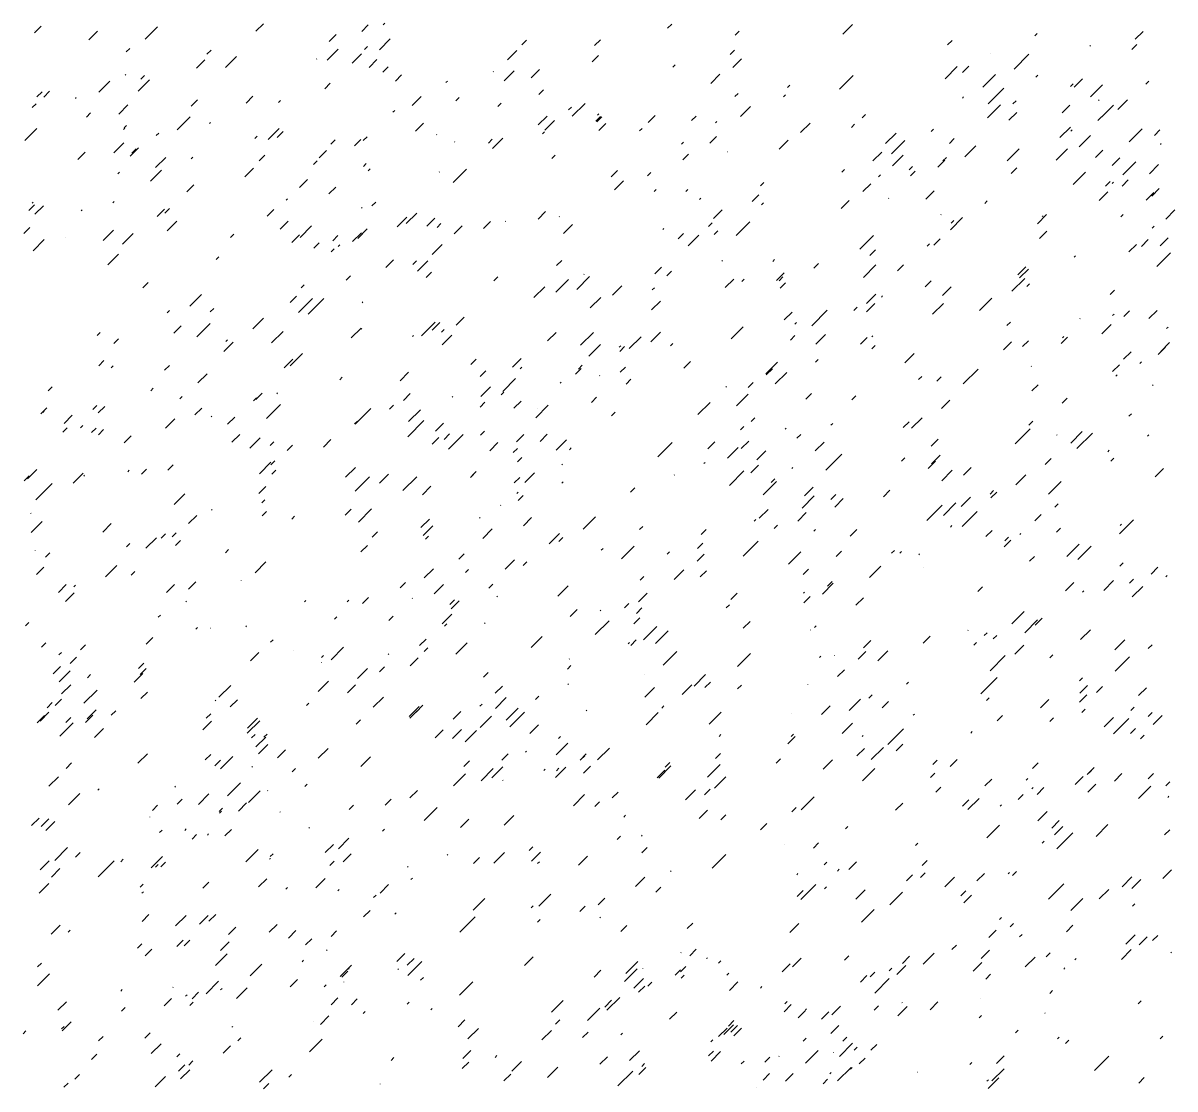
# Model space of a CAD drawing. Header units: millimetres. Extents: x -5080 to 169092, y -130394 to 7197.
# Drawn here: x 19473 to 25427, y -25429 to -19917 of the extents above; entities that cross this region are included whole.
import ezdxf

# ---------------------------------------------------------------- set-up
doc = ezdxf.new("R2010")
doc.units = ezdxf.units.MM
doc.header["$LTSCALE"] = 50
doc.layers.add('pio-Stipple', color=7, linetype='Continuous', lineweight=5)

# ---------------------------------------------------------------- blocks, each defined once
blk = doc.blocks.new('Group')
at = {"layer": 'pio-Stipple', "color": 7, "linetype": 'Continuous', "lineweight": 5, "transparency": 33554687}
for p, q in [((11050.5, 5483.7), (11050.7, 5483.9)), ((11052.5, 5470.8), (11087.6, 5505.9)), ((11378.4, 5479.4), (11333.7, 5434.6)), ((11689.2, 5502.5), (11625.6, 5438.9)), ((12196.8, 5479), (12236, 5518.2)), ((12778, 5511.7), (12744.1, 5477.9)), ((12854.7, 5512), (12864.4, 5521.8)), ((14324.9, 5495.1), (14346.3, 5516.5)), ((14674, 5458.6), (14695.1, 5479.7)), ((15280.5, 5513.7), (15230.8, 5464)), ((16742.6, 5437.7), (16783.7, 5478.8)), ((12612.5, 5463.2), (12576.1, 5426.8)), ((12892, 5439.9), (12835.8, 5383.7)), ((13572.1, 5408.2), (13596.4, 5432.5)), ((13947.5, 5405.3), (13977.5, 5435.4)), ((15795.1, 5431), (15772.3, 5408.2)), ((16236, 5468.4), (16223.9, 5456.3)), ((11545.9, 5390.7), (11527.3, 5372)), ((11965.7, 5381.6), (11944.2, 5360.1)), ((12622.6, 5387.4), (12565.5, 5330.3)), ((12742.7, 5363.3), (12694.1, 5314.8)), ((12774, 5399.8), (12759.2, 5385.1)), ((13497.4, 5331.8), (13546, 5380.4)), ((14647.8, 5358.7), (14670.4, 5381.4)), ((15992.8, 5365.7), (15992.9, 5365.7)), ((16192.6, 5360.2), (16116.1, 5283.6)), ((16507.5, 5402), (16510.8, 5405.4)), ((16724.4, 5385), (16749.8, 5410.3)), ((11891, 5288.3), (11933.8, 5331)), ((12039.4, 5291.3), (12096.7, 5348.7)), ((12509.6, 5334.4), (12511.7, 5336.5)), ((12782, 5292.4), (12823.1, 5333.5)), ((13934.4, 5320.6), (13967.7, 5353.9)), ((14364.2, 5306), (14352, 5293.7)), ((14661.9, 5291.3), (14706.5, 5335.8)), ((11524.7, 5255.6), (11521.9, 5252.8)), ((11621.6, 5250.4), (11602.9, 5231.7)), ((12880.9, 5294.8), (12853.1, 5267.1)), ((12950.5, 5254.4), (12918, 5221.9)), ((13425.8, 5270.8), (13424.2, 5269.2)), ((13480.3, 5222.9), (13531.7, 5274.3)), ((13619.5, 5238.9), (13662.6, 5281.9)), ((14547.9, 5209.6), (14594.9, 5256.7)), ((15284.5, 5251.2), (15213, 5179.7)), ((15759.7, 5233.9), (15822.2, 5296.3)), ((15849.6, 5266.1), (15881.9, 5298.5)), ((15954.5, 5190.5), (16020.3, 5256.4)), ((16239, 5252.5), (16229, 5242.5)), ((11442, 5221.9), (11385.2, 5165.1)), ((11646.8, 5228), (11588.3, 5169.5)), ((12553, 5181.2), (12581.9, 5210.1)), ((13186.7, 5221.3), (13179.3, 5213.9)), ((14957.5, 5201.1), (14944.3, 5187.8)), ((16063.5, 5185.6), (15981.5, 5103.6)), ((16421.7, 5207.1), (16408.3, 5193.7)), ((16426.7, 5190.5), (16469.4, 5233.2)), ((16573, 5201.7), (16511, 5139.7)), ((16797.1, 5206.3), (16812, 5221.3)), ((11065.6, 5139.9), (11091.8, 5166)), ((11130.2, 5168.6), (11100.7, 5139.1)), ((11268.4, 5136.6), (11264, 5132.1)), ((11862.8, 5091.5), (11895.2, 5124)), ((12146.3, 5107.7), (12182.1, 5143.5)), ((12313.8, 5110.4), (12324.6, 5121.2)), ((13005, 5095.6), (13050.6, 5141.2)), ((13231, 5119.6), (13248.5, 5137)), ((13683.1, 5175.8), (13658.9, 5151.5)), ((14689.1, 5157.7), (14673.2, 5141.7)), ((14924.2, 5139.7), (14934.5, 5150)), ((15849.5, 5133.6), (15855.3, 5139.4)), ((16551.8, 5121.5), (16555.2, 5124.9)), ((16651.7, 5075.4), (16701.4, 5125.1)), ((11041.4, 5084.3), (11061.2, 5104.1)), ((11535.8, 5098), (11488.5, 5050.6)), ((12905.1, 5060), (12915, 5069.9)), ((13447, 5089.3), (13464.8, 5107.1)), ((13813.3, 5072.1), (13827.6, 5086.4)), ((13832.4, 5040.1), (13898.9, 5106.5)), ((14702.2, 5038.1), (14754.4, 5090.2)), ((16046.3, 5098.9), (15978.9, 5031.5)), ((16109.9, 5103.4), (16126.3, 5119.9)), ((16404.5, 5096.9), (16364.4, 5056.8)), ((16569, 5036), (16630.4, 5097.5)), ((11343.1, 5056.7), (11321.6, 5035.3)), ((11857.7, 5037.2), (11790.1, 4969.6)), ((11962.7, 5007.4), (11958.1, 5002.9)), ((13022.2, 4962.5), (13062.8, 5003.2)), ((13702.3, 5040.5), (13657, 4995.2)), ((13740.6, 5017.2), (13691.1, 4967.7)), ((13978.7, 5038.5), (13954.7, 5014.4)), ((13984.8, 5036.5), (13959, 5010.7)), ((13963.6, 5045.8), (13969.6, 5051.8)), ((13969.7, 4966.3), (14005.3, 5002)), ((14261.3, 5043.3), (14224.6, 5006.7)), ((14449, 5017.7), (14472, 5040.7)), ((14573.1, 5005.5), (14579.7, 5012.1)), ((15061.5, 5003.9), (15012.6, 4955)), ((15348, 5048.7), (15331.3, 5032)), ((16130.1, 5059.6), (16089.3, 5018.8)), ((16591.2, 5059.4), (16549, 5017.3)), ((11064.6, 4975.7), (11003, 4914.1)), ((11519.7, 4978.1), (11512.1, 4970.5)), ((11515.6, 4980.3), (11527.6, 4992.3)), ((11695.3, 4952.8), (11681.9, 4939.5)), ((12317.8, 4976.7), (12260.3, 4919.2)), ((12339, 4960.7), (12307.7, 4929.4)), ((13130.1, 4942.9), (13131.9, 4944.7)), ((13679.1, 4949), (13689, 4958.9)), ((14180.6, 4964.2), (14193.4, 4977)), ((15291.5, 4998.2), (15274.8, 4981.4)), ((15452, 4898.8), (15506.1, 4953)), ((15688.1, 4961.1), (15699.9, 4972.9)), ((16353.1, 4929.2), (16407, 4983.2)), ((16416.6, 4970), (16408.5, 4961.9)), ((16777.9, 4974.7), (16711, 4907.8)), ((16842.4, 4941), (16870.1, 4968.7)), ((11463.2, 4850.3), (11514.5, 4901.7)), ((12191.7, 4924.8), (12204.3, 4937.4)), ((12607.4, 4918.5), (12584.4, 4895.4)), ((12706.3, 4886.6), (12738.9, 4919.2)), ((12751.7, 4913.7), (12771.7, 4933.7)), ((13224, 4906.5), (13226, 4908.6)), ((13418.7, 4920.5), (13398.6, 4900.4)), ((13473.2, 4926.4), (13419.9, 4873.1)), ((14407.6, 4906.4), (14397, 4895.8)), ((14543.8, 4900.7), (14578.2, 4935.2)), ((14948.4, 4916.3), (14901.2, 4869)), ((15551.9, 4915.1), (15482.3, 4845.6)), ((15781.9, 4898.7), (15807.1, 4923.9)), ((15861.6, 4830.2), (15918.3, 4886.8)), ((16452.9, 4881.7), (16511.7, 4940.5)), ((16872.7, 4894.4), (16876.6, 4898.4)), ((11276.5, 4816.1), (11314.8, 4854.4)), ((11590.3, 4875.9), (11547.7, 4833.3)), ((11579.2, 4872), (11556.6, 4849.4)), ((11679.1, 4774.8), (11731, 4826.7)), ((11862.7, 4819.8), (11871.7, 4828.8)), ((12244.2, 4838.7), (12214.4, 4808.9)), ((12524.7, 4825), (12562.8, 4863.1)), ((13743.6, 4837.8), (13726.9, 4821.1)), ((14432.8, 4843.7), (14403.5, 4814.4)), ((14633.6, 4855.1), (14635, 4856.5)), ((15431.8, 4854.8), (15386.3, 4809.3)), ((15488.3, 4782.9), (15543.4, 4838)), ((15765.8, 4826.6), (15748.4, 4809.2)), ((16080.6, 4809), (16142.5, 4870.9)), ((16333.9, 4812.2), (16392.4, 4870.7)), ((16575, 4864.7), (16536, 4825.7)), ((16622.5, 4784.9), (16662.2, 4824.7)), ((12184.6, 4771.9), (12139.5, 4726.8)), ((12513.6, 4809.5), (12494.7, 4790.6)), ((12752.7, 4780.6), (12766.7, 4794.6)), ((12788, 4768.2), (12777.7, 4757.9)), ((13285.5, 4765.8), (13217.3, 4697.6)), ((15239, 4764.1), (15225.9, 4751)), ((15573, 4762.4), (15590.8, 4780.1)), ((15721.4, 4775.6), (15758.2, 4812.5)), ((16131, 4773), (16101.2, 4743.2)), ((16678, 4736.4), (16744.9, 4803.4)), ((16815.2, 4742.4), (16863.2, 4790.4)), ((11492.4, 4751.1), (11484.1, 4742.7)), ((11652.9, 4704.1), (11709.3, 4760.6)), ((12464.1, 4712.4), (12422.3, 4670.5)), ((13145.3, 4751.1), (13145.7, 4751.6)), ((14066.5, 4759), (14034.2, 4726.6)), ((14051.4, 4658.7), (14098, 4705.3)), ((14238.1, 4748.9), (14221.4, 4732.3)), ((15424.7, 4736.9), (15415.1, 4727.3)), ((15581.1, 4732.3), (15605.2, 4756.3)), ((16420.6, 4686.9), (16484.4, 4750.7)), ((16673.9, 4678.8), (16705.4, 4710.3)), ((11876.9, 4685.2), (11840.9, 4649.2)), ((12610.4, 4673.2), (12575, 4637.7)), ((14266.3, 4661.2), (14255.4, 4650.4)), ((14429.8, 4660.3), (14419.3, 4649.8)), ((14805.1, 4679.7), (14822.2, 4696.7)), ((15334.9, 4650.5), (15375, 4690.6)), ((15702.2, 4653.9), (15659.1, 4610.8)), ((16600.3, 4648.8), (16554.9, 4603.5)), ((16589.2, 4677.8), (16613.2, 4701.8)), ((16623.5, 4692.7), (16630.4, 4699.6)), ((16799, 4606.1), (16838.6, 4645.7)), ((16827.3, 4627.3), (16866.3, 4666.3)), ((11040.4, 4589.7), (11046.1, 4595.5)), ((11464.2, 4599.7), (11457.1, 4592.7)), ((12361.2, 4612.9), (12354.2, 4605.9)), ((12797.1, 4575.7), (12817.3, 4595.9)), ((14497.4, 4615.9), (14489.9, 4608.4)), ((14796.1, 4633.8), (14761.5, 4599.3)), ((14810.2, 4581.7), (14820.6, 4592.2)), ((15263.3, 4604.5), (15222.1, 4563.3)), ((15467.1, 4614.9), (15468.5, 4616.3)), ((15964.5, 4588.8), (15977.3, 4601.5)), ((11053.5, 4582.4), (11023, 4551.9)), ((11055.5, 4532.6), (11100.1, 4577.3)), ((11293.6, 4550.4), (11299.6, 4556.3)), ((11724.5, 4559.2), (11686.6, 4521.3)), ((11750.7, 4562.3), (11727.4, 4539)), ((12289.6, 4557.1), (12256.1, 4523.7)), ((12746.7, 4568.5), (12743.3, 4565.1)), ((13028.2, 4538.9), (12974, 4484.7)), ((13655.8, 4508.2), (13694.4, 4546.8)), ((14563, 4510.2), (14608, 4555.3)), ((15736.5, 4529.2), (15739.9, 4532.5)), ((16237, 4484.2), (16284, 4531.3)), ((16261.2, 4521.1), (16265.6, 4525.5)), ((16679, 4531.1), (16667.2, 4519.3)), ((16899.9, 4508.3), (16947.5, 4555.8)), ((11738.6, 4446.8), (11788.7, 4497)), ((12363.2, 4496.4), (12322.8, 4456)), ((12485.3, 4473.3), (12425.5, 4413.4)), ((12977.7, 4518.7), (12927.7, 4468.7)), ((13122, 4512.6), (13080.2, 4470.8)), ((13153.3, 4484.6), (13133.8, 4465.1)), ((13263.3, 4473.2), (13221.3, 4431.2)), ((13373.3, 4458.7), (13410.4, 4495.8)), ((13488.3, 4497.8), (13485.9, 4495.4)), ((13766.8, 4522.1), (13764.5, 4519.8)), ((13833.4, 4480.4), (13786.8, 4433.7)), ((14555.9, 4488.6), (14536.8, 4469.5)), ((14680, 4422.7), (14750.6, 4493.2)), ((15786.9, 4452.9), (15849.8, 4515.8)), ((15804.1, 4499.8), (15791.3, 4487)), ((16830.3, 4461.6), (16840.4, 4471.7)), ((10997, 4432.6), (11028.9, 4464.6)), ((11214.9, 4414.1), (11215.4, 4414.6)), ((11461.1, 4451), (11407.6, 4397.4)), ((11507.5, 4378.2), (11562.4, 4433)), ((12082.7, 4430.2), (12065.9, 4413.4)), ((12422.7, 4426.9), (12382.8, 4387)), ((12594.3, 4396.1), (12621, 4422.8)), ((12697.2, 4392.2), (12742.3, 4437.3)), ((12723.4, 4408.4), (12772.2, 4457.1)), ((14305.6, 4458.5), (14300.9, 4453.7)), ((14379.3, 4405.3), (14407.8, 4433.8)), ((14431.8, 4369.1), (14487, 4424.3)), ((14585.2, 4447.2), (14566.1, 4428.1)), ((15318.7, 4353), (15389, 4423.3)), ((16284.4, 4445.1), (16247.3, 4408)), ((16870.7, 4369), (16912.2, 4410.6)), ((11045.4, 4344), (11103, 4401.6)), ((12523.7, 4384.7), (12496.5, 4357.5)), ((12586.2, 4338.6), (12601.9, 4354.2)), ((12622.5, 4365.8), (12631.9, 4375.1)), ((13160.4, 4377.3), (13108.3, 4325.2)), ((15371.2, 4320.5), (15399.6, 4349)), ((15678, 4379.7), (15666.1, 4367.8)), ((15701.2, 4372.9), (15733.3, 4405.1)), ((16709.2, 4337.8), (16748, 4376.6)), ((16809.1, 4401.7), (16774.4, 4367)), ((11486.3, 4325.9), (11432.2, 4271.8)), ((11991.9, 4299.2), (12005.7, 4313)), ((12868.7, 4258), (12908.8, 4298)), ((13027.2, 4291.9), (13007.9, 4272.6)), ((13033.2, 4239), (13086.6, 4292.4)), ((13751.7, 4268.1), (13777.8, 4294.3)), ((14608.4, 4293), (14606.2, 4290.8)), ((14868.7, 4289.1), (14878.4, 4298.8)), ((16425.7, 4310.3), (16433.7, 4318.3)), ((16853.5, 4263.2), (16924.3, 4334)), ((13104.9, 4233.3), (13078.1, 4206.6)), ((14259.2, 4225.6), (14293.1, 4259.5)), ((14320.8, 4214.6), (14345.4, 4239.2)), ((14928.2, 4230), (14888.6, 4190.4)), ((15081.6, 4253.8), (15105.8, 4278)), ((15337.9, 4206.7), (15402, 4270.9)), ((15513.5, 4240.8), (15543.9, 4271.2)), ((16136.1, 4219.7), (16176.7, 4260.4)), ((16144.1, 4203.6), (16189.8, 4249.2)), ((11613.5, 4153), (11641.2, 4180.7)), ((12447, 4167.8), (12431.1, 4151.9)), ((12663.9, 4192.3), (12685.4, 4213.8)), ((13426.7, 4188.2), (13447.9, 4209.3)), ((13747.6, 4130), (13813.1, 4195.5)), ((13855.6, 4144.1), (13922.1, 4210.6)), ((13893.9, 4223.4), (13891.4, 4220.8)), ((14666.9, 4197.9), (14622.5, 4153.5)), ((14708.2, 4185.1), (14720.1, 4197)), ((14901, 4188.3), (14921.2, 4208.5)), ((14907, 4150.1), (14935.3, 4178.4)), ((15688, 4188.7), (15657, 4157.8)), ((16171.4, 4200.7), (16105, 4134.4)), ((16182.5, 4158.9), (16195.9, 4172.3)), ((11916.2, 4118), (11855.5, 4057.3)), ((12407.6, 4110), (12374.1, 4076.5)), ((13690.1, 4158.5), (13634, 4102.4)), ((14088.7, 4162.4), (14041.2, 4114.9)), ((14246.1, 4141.8), (14257.6, 4153.2)), ((15354, 4071.5), (15402, 4119.5)), ((15435.8, 4110.3), (15430.1, 4104.6)), ((15791, 4158.5), (15745.2, 4112.7)), ((16613.3, 4117.6), (16635.7, 4140)), ((12490.3, 4097.8), (12417.9, 4025.3)), ((12547.9, 4096.8), (12467.3, 4016.2)), ((12750.7, 4080.1), (12746, 4075.4)), ((13925.2, 4048.2), (13979.7, 4102.7)), ((14242.1, 4038.1), (14287.8, 4083.8)), ((15287.4, 4034.9), (15304.3, 4051.7)), ((15354, 4028.1), (15397, 4071.1)), ((15695.1, 4015.9), (15750.8, 4071.6)), ((15937.3, 4036.1), (16000.2, 4099.1)), ((11750.7, 4035.6), (11738.7, 4023.6)), ((11961.6, 4027.8), (11979.9, 4046.1)), ((12236, 3995), (12180.9, 3939.8)), ((13273.4, 4000.1), (13232.4, 3959.2)), ((14928.2, 3986.7), (14969, 4027.5)), ((15150.2, 4036.2), (15070.7, 3956.7)), ((16457.9, 3994.3), (16456, 3992.4)), ((16632.5, 4016.5), (16625, 4009)), ((16684, 4003.6), (16713, 4032.7)), ((16813.1, 3993.7), (16855.2, 4035.9)), ((11773.9, 3918), (11811.1, 3955.2)), ((11892, 3899), (11960.5, 3967.6)), ((12740.6, 3944.5), (12689.6, 3893.5)), ((12740.6, 3937.9), (12744.9, 3942.2)), ((13053.4, 3905), (13123.3, 3975)), ((13108.9, 3933.1), (13148.4, 3972.7)), ((13170.4, 3937.8), (13156.3, 3923.7)), ((14653.7, 3888.8), (14715.2, 3950.2)), ((14982.7, 3964.2), (14990.9, 3972.4)), ((16096.7, 3975), (16078.6, 3956.9)), ((16618.4, 3963.7), (16569.3, 3914.6)), ((16903.9, 3942), (16911.6, 3949.7)), ((11377.3, 3906.7), (11391.8, 3921.2)), ((11487.3, 3889.2), (11463.3, 3865.3)), ((12079.6, 3870.8), (12032.1, 3823.2)), ((12050.4, 3884.3), (12041.7, 3875.6)), ((12278.4, 3867.6), (12338.1, 3927.2)), ((13011, 3906.5), (13005.9, 3901.5)), ((13160.3, 3858.5), (13209.2, 3907.3)), ((13748.6, 3921.2), (13705, 3877.6)), ((13875.8, 3856.5), (13941.3, 3922.1)), ((14127, 3838.3), (14187.8, 3899.1)), ((14238, 3873.6), (14287.6, 3923.2)), ((14959.5, 3881.6), (14983.2, 3905.3)), ((15142.1, 3911.2), (15091.8, 3860.9)), ((15321.7, 3860.4), (15356.7, 3895.4)), ((15380.3, 3898.5), (15385.5, 3903.8)), ((16102.7, 3874), (16060.8, 3832.1)), ((16160.3, 3848.3), (16190.7, 3878.8)), ((16359, 3864.5), (16391.6, 3897)), ((16373.2, 3901.4), (16366.3, 3894.5)), ((12438.9, 3813.3), (12374.2, 3748.6)), ((13978.7, 3859.7), (13917.3, 3798.3)), ((14075.5, 3845.1), (14082.7, 3852.2)), ((14102.8, 3848.8), (14077.9, 3823.9)), ((14353, 3865), (14340.2, 3852.2)), ((15381.3, 3837), (15398.2, 3854)), ((15600.2, 3813.3), (15552, 3765.1)), ((16720.3, 3821.4), (16681.7, 3782.8)), ((16898.9, 3845.6), (16860.3, 3807)), ((16873.7, 3823.3), (16919.8, 3869.5)), ((11411.6, 3776.1), (11385.5, 3749.9)), ((11725.4, 3726.1), (11750.3, 3750.9)), ((12387.4, 3783.1), (12343.5, 3739.2)), ((13308.7, 3755.5), (13336.1, 3783)), ((13568, 3787.2), (13523.5, 3742.7)), ((13883.8, 3752), (13864, 3732.2)), ((14408.5, 3736.3), (14443.5, 3771.3)), ((14832.3, 3707.2), (14893.8, 3768.7)), ((15089.6, 3768.4), (15102.9, 3781.7)), ((16625.4, 3720.2), (16660.1, 3754.9)), ((16774.8, 3770.3), (16766.1, 3761.6)), ((11459.1, 3749), (11449.3, 3739.3)), ((11945.4, 3708.5), (11897.5, 3660.6)), ((12986.8, 3716.5), (12942.7, 3672.4)), ((13357.1, 3694.8), (13385.3, 3723)), ((13562.9, 3734.1), (13570.9, 3742)), ((13878.8, 3735.7), (13848.5, 3705.4)), ((13975.6, 3699.7), (13973.1, 3697.1)), ((14107.8, 3742.9), (14080.8, 3715.9)), ((14866.6, 3733.7), (14835.2, 3702.3)), ((14941.3, 3715.4), (14881.3, 3655.4)), ((15638.6, 3694.5), (15622.7, 3678.7)), ((15739.5, 3691.5), (15717, 3669)), ((15853.5, 3655.7), (15929.9, 3732.2)), ((16206.7, 3748.1), (16204.9, 3746.4)), ((16642.6, 3695.7), (16648.8, 3702)), ((11123, 3619.1), (11144.2, 3640.3)), ((11653.8, 3620.1), (11666.7, 3633)), ((12630.6, 3676.6), (12643.8, 3689.8)), ((13409.6, 3640.7), (13360.2, 3591.4)), ((13539.7, 3683.1), (13473.3, 3616.7)), ((13775.8, 3665.4), (13769.8, 3659.3)), ((14110.9, 3654.5), (14135.8, 3679.5)), ((14626.5, 3639.2), (14629.3, 3642)), ((14766.7, 3662.2), (14742.4, 3637.8)), ((16207.7, 3619.3), (16239.7, 3651.4)), ((16834.3, 3651.2), (16830.6, 3647.6)), ((11804.1, 3577.7), (11816.9, 3590.5)), ((12200.7, 3583.5), (12185.6, 3568.4)), ((12197.7, 3574.8), (12229.9, 3607)), ((12308.7, 3608.9), (12304.8, 3605)), ((12994.8, 3605.4), (12959.8, 3570.4)), ((13214.8, 3589.7), (13211.6, 3586.4)), ((13478.2, 3612.8), (13464.5, 3599.1)), ((13958.5, 3586.4), (13931.4, 3559.4)), ((14682, 3542.6), (14741.3, 3601.9)), ((15068.4, 3605.6), (15038.9, 3576.1)), ((15297.5, 3593.5), (15276.5, 3572.5)), ((16365.1, 3555.6), (16390.8, 3581.3)), ((11085.7, 3500.1), (11117, 3531.4)), ((11095.8, 3507), (11102.9, 3514.2)), ((11374.3, 3544.1), (11354.3, 3524.1)), ((11382.4, 3506.3), (11415.8, 3539.7)), ((11917.2, 3530.9), (11881.9, 3495.6)), ((12324.8, 3548.9), (12252.4, 3476.5)), ((12791, 3527.7), (12711, 3447.7)), ((12908.1, 3545.1), (12888.6, 3525.6)), ((12986.8, 3461), (13047.3, 3521.4)), ((13381.3, 3561.3), (13355.8, 3535.8)), ((13568, 3567.2), (13530.4, 3529.7)), ((13644.7, 3481.1), (13708.5, 3545)), ((13650.7, 3529.2), (13650.2, 3528.7)), ((14482.2, 3497.3), (14544.7, 3559.8)), ((15783.9, 3572.2), (15740, 3528.4)), ((11248.2, 3493.6), (11205.9, 3451.3)), ((11777.9, 3474.4), (11730.7, 3427.2)), ((11965.6, 3484.8), (11969.3, 3488.6)), ((12087.7, 3484.4), (12050.6, 3447.3)), ((12707.2, 3448.6), (12721.8, 3463.2)), ((12981.7, 3382.4), (13065.5, 3466.1)), ((14054.3, 3509.9), (14035.8, 3491.3)), ((14756.6, 3460.7), (14776.3, 3480.3)), ((15574, 3460.3), (15543.1, 3429.5)), ((15586.1, 3426.6), (15640.6, 3481.1)), ((16191.5, 3442.5), (16212.4, 3463.4)), ((16709.2, 3488), (16722.7, 3501.5)), ((11199.7, 3406.2), (11221.4, 3427.9)), ((11290.5, 3428.4), (11303, 3440.8)), ((11371.3, 3427.1), (11348.2, 3404)), ((11383.4, 3393.1), (11409.3, 3419.1)), ((12113.9, 3394.6), (12073.5, 3354.1)), ((13126, 3411.4), (13166.8, 3452.2)), ((13198.7, 3396.8), (13170.8, 3368.9)), ((13378.3, 3411), (13357.8, 3390.5)), ((13544.8, 3356.8), (13581.8, 3393.9)), ((13703.2, 3395.7), (13665.8, 3358.3)), ((14702.1, 3418.4), (14718.8, 3435)), ((14933.2, 3422.3), (14937.3, 3426.3)), ((14993.8, 3375), (15012.9, 3394.2)), ((15168.3, 3441.5), (15178.4, 3451.6)), ((16199.6, 3423.8), (16120.8, 3345)), ((16408.5, 3350), (16467.3, 3408.8)), ((16440.7, 3321.8), (16520.8, 3401.8)), ((11552.9, 3386.5), (11517, 3350.6)), ((12165.4, 3323.8), (12219, 3377.4)), ((12271.3, 3336.7), (12290.1, 3355.5)), ((12359.1, 3311.5), (12387.1, 3339.5)), ((12545.8, 3328.9), (12585, 3368)), ((13143.2, 3379.4), (13107.9, 3344.2)), ((13268.3, 3393.5), (13192.4, 3317.6)), ((13405.5, 3309.6), (13448.3, 3352.5)), ((13803.1, 3367.3), (13749.2, 3313.4)), ((14274.3, 3278.4), (14348, 3352.1)), ((14568.9, 3356.3), (14532.5, 3319.9)), ((14744.5, 3360.3), (14706.2, 3322.1)), ((15134, 3355.2), (15088.1, 3309.3)), ((15723.3, 3370.3), (15686.8, 3333.8)), ((16334.8, 3390), (16337.8, 3392.9)), ((16812.1, 3392.9), (16805.2, 3386)), ((13527.6, 3300.3), (13548.5, 3321.2)), ((13572, 3274.7), (13549.6, 3252.4)), ((13827.3, 3325.2), (13817.7, 3315.6)), ((14690, 3326.9), (14634.8, 3271.7)), ((14832.3, 3308.8), (14785.8, 3262.2)), ((15224.8, 3291.6), (15143.2, 3209.9)), ((15733.4, 3286.6), (15689.7, 3243)), ((16600.2, 3305.2), (16607.8, 3312.8)), ((11631.6, 3215.1), (11606, 3189.6)), ((11768.8, 3237.3), (11741.7, 3210.2)), ((12215.8, 3191.5), (12274.7, 3250.4)), ((12295.5, 3258.5), (12274.2, 3237.1)), ((12711.3, 3224), (12660.5, 3173.3)), ((13778.8, 3236.6), (13782, 3239.8)), ((14518.5, 3249.6), (14512.7, 3243.9)), ((14795, 3235.3), (14755.5, 3195.8)), ((14967.5, 3218.4), (14973, 3223.9)), ((15550.8, 3272.8), (15534.4, 3256.5)), ((15710.2, 3256.5), (15672.7, 3219)), ((15893.8, 3223.1), (15854.7, 3184)), ((16307.5, 3269.6), (16276, 3238.1)), ((16631.5, 3271.7), (16616.7, 3257)), ((16888.8, 3219.1), (16844.5, 3174.8)), ((10999.9, 3155), (11024.9, 3180)), ((11065.5, 3212.9), (11016.8, 3164.2)), ((11253.2, 3143.1), (11303.9, 3193.8)), ((11311.7, 3183), (11307.8, 3179.2)), ((11542.8, 3209.2), (11535.3, 3201.8)), ((12299.6, 3209.2), (12280.1, 3189.7)), ((12783.9, 3174.5), (12710.4, 3100.9)), ((12835.4, 3143.1), (12882.1, 3189.8)), ((12956.5, 3103.8), (13028.3, 3175.6)), ((13305.6, 3172.1), (13322.6, 3189.1)), ((13335.9, 3201.9), (13307.9, 3174)), ((13560.9, 3171.7), (13532.8, 3143.7)), ((13587.1, 3146.2), (13637.5, 3196.6)), ((14359.1, 3183.1), (14361.1, 3185.2)), ((14644.6, 3131.1), (14719.5, 3206)), ((14879.7, 3164.8), (14860.5, 3145.6)), ((15742.5, 3155.2), (15796.5, 3209.2)), ((16124.9, 3134.1), (16176.6, 3185.8)), ((11060.4, 3056.4), (11143.9, 3139.9)), ((12248.1, 3125.2), (12212.3, 3089.4)), ((13100.8, 3126.1), (13057.6, 3082.9)), ((13784.9, 3148.7), (13778.6, 3142.4)), ((14133, 3096.5), (14155.6, 3119.1)), ((14887.8, 3151.3), (14819.1, 3082.6)), ((15033.1, 3076.4), (15077.7, 3121)), ((15474.1, 3106.2), (15440.4, 3072.5)), ((16009.9, 3104.2), (15991.7, 3086)), ((16026, 3096), (15996.1, 3066.2)), ((16293.4, 3084.7), (16359.5, 3150.8)), ((11829.3, 3086.7), (11775.1, 3032.5)), ((12244.1, 3056.8), (12228.4, 3041.2)), ((13552.8, 3095.2), (13546.1, 3088.4)), ((13578, 3078.8), (13552.8, 3053.6)), ((15083.5, 3076.7), (15020.4, 3013.6)), ((15169.3, 3058.3), (15194.5, 3083.4)), ((15232.9, 3062.7), (15188.9, 3018.7)), ((15750.5, 2975.7), (15815.4, 3040.5)), ((15890.8, 3069.6), (15842.7, 3021.5)), ((11035.2, 2987.3), (11032.7, 2984.8)), ((11971.6, 3006.5), (11968, 3002.8)), ((12229.9, 2973.4), (12252, 2995.4)), ((12689.1, 3007.3), (12659.4, 2977.6)), ((12727.4, 2941.4), (12795.1, 3009.1)), ((13461, 3027.7), (13462.7, 3029.4)), ((14799, 2960.6), (14845.2, 3006.7)), ((15041.2, 2990.1), (14997.7, 2946.6)), ((15664.8, 2949.4), (15743.7, 3028.4)), ((15925.1, 2996), (15847.8, 2918.7)), ((16223.8, 2947.2), (16256.3, 2979.7)), ((16326.7, 3018.8), (16343.8, 3035.9)), ((11092.7, 2944.5), (11035.7, 2887.4)), ((11449.9, 2933.5), (11405.9, 2889.4)), ((11848.5, 2933.1), (11891.3, 2975.9)), ((12396.4, 2971), (12382.5, 2957.1)), ((13093.7, 2955.7), (13050.3, 2912.3)), ((13061.4, 2871.6), (13111.5, 2921.7)), ((13357, 2965.1), (13353.7, 2961.7)), ((13622.4, 2964.8), (13579.7, 2922.1)), ((13888.8, 2904), (13952.3, 2967.5)), ((14196.6, 2918.6), (14180.3, 2902.3)), ((14781.8, 2955), (14772.8, 2945.9)), ((14892.8, 2924.6), (14875.7, 2907.5)), ((15793.9, 2922.7), (15786.5, 2915.3)), ((16660.7, 2879.8), (16733.7, 2952.9)), ((16664.7, 2923.8), (16671.1, 2930.1)), ((11683, 2859.7), (11629.1, 2805.8)), ((11707.2, 2857.3), (11730.8, 2880.9)), ((11784.9, 2885.2), (11764.5, 2864.8)), ((12799, 2863.5), (12826.5, 2890.9)), ((13089.6, 2869.1), (13073.7, 2853.2)), ((13370.2, 2856.6), (13419.1, 2905.5)), ((13766.7, 2882.1), (13713.6, 2829)), ((13762.7, 2841.1), (13783, 2861.5)), ((14498.3, 2877.5), (14523.8, 2903)), ((15089.6, 2902.5), (15081, 2893.9)), ((15303.5, 2902.2), (15269, 2867.8)), ((16002.8, 2898.3), (15970.3, 2865.8)), ((16067.4, 2844.1), (16086.6, 2863.4)), ((16150.1, 2881.3), (16145, 2876.2)), ((16334.8, 2888.6), (16355.2, 2909.1)), ((11528.6, 2812.9), (11545.2, 2829.6)), ((11781.9, 2820.1), (11808.3, 2846.5)), ((12056.4, 2799.5), (12039.3, 2782.4)), ((12739.5, 2786.9), (12773.5, 2820.8)), ((13981.6, 2795.7), (13991.3, 2805.3)), ((14152.2, 2816.3), (14087, 2751.1)), ((14480.1, 2803.8), (14507.8, 2831.6)), ((14793.9, 2842.5), (14716.5, 2765.1)), ((16064.3, 2813), (16098.5, 2847.1)), ((16389.2, 2763.7), (16452, 2826.5)), ((16445.8, 2747.6), (16515.1, 2817)), ((16497.2, 2799.4), (16478.2, 2780.4)), ((11056.4, 2793.6), (11055.6, 2792.7)), ((11132.1, 2782.3), (11109.7, 2759.9)), ((13246, 2749.3), (13273.9, 2777.2)), ((13485.2, 2697), (13534.1, 2746)), ((14322.7, 2775.5), (14334.8, 2787.5)), ((14477.1, 2738.3), (14514.2, 2775.5)), ((14950.3, 2724.4), (15013, 2787)), ((15196.5, 2763.5), (15224.5, 2791.5)), ((15497.2, 2794.4), (15482.8, 2780)), ((15533.6, 2788.4), (15524.8, 2779.6)), ((15627.4, 2776.4), (15623.6, 2772.6)), ((16195.5, 2738.3), (16220.7, 2763.5)), ((11063.4, 2669.7), (11101.1, 2707.3)), ((11420.7, 2658.7), (11478.1, 2716.2)), ((11551.8, 2666.6), (11570.7, 2685.4)), ((12192.6, 2679), (12249.3, 2735.7)), ((13067.4, 2652.7), (13114.8, 2700)), ((13280.3, 2679.7), (13296.6, 2696)), ((13598.2, 2735.8), (13578.9, 2716.5)), ((14359, 2643.5), (14409, 2693.5)), ((14494.2, 2657.5), (14526.1, 2689.4)), ((15025, 2669.8), (15053.6, 2698.3)), ((15369.1, 2654.7), (15427.3, 2712.9)), ((15649.6, 2707.8), (15650.1, 2708.3)), ((16661.7, 2713), (16679.4, 2730.7)), ((16824.1, 2672.7), (16859, 2707.6)), ((11886.8, 2631.8), (11848.7, 2593.6)), ((12121.9, 2639.2), (12120.5, 2637.7)), ((12943.3, 2601), (12971.3, 2629)), ((13422.6, 2620.8), (13400.5, 2598.7)), ((14201.6, 2659.2), (14183.6, 2641.2)), ((15125.9, 2569), (15181.5, 2624.6)), ((15151.1, 2609.1), (15175.8, 2633.7)), ((16381.2, 2585.1), (16424.3, 2628.2)), ((16579.9, 2588.1), (16630.5, 2638.7)), ((16733.3, 2646.1), (16713.3, 2626)), ((16907.9, 2664.3), (16900.9, 2657.4)), ((11216.8, 2617.6), (11176.4, 2577.1)), ((11212.8, 2530.5), (11257.8, 2575.5)), ((11256.2, 2606), (11265.1, 2614.9)), ((11775.8, 2617.7), (11735.1, 2576.9)), ((13118.9, 2570.9), (13166.8, 2618.8)), ((13758.6, 2558.8), (13811.7, 2611.9)), ((14219.8, 2574.3), (14174.9, 2529.5)), ((14651.6, 2540.6), (14685, 2573.9)), ((15033.1, 2579.6), (15027.1, 2573.7)), ((15953.3, 2606.7), (15928.8, 2582.2)), ((16477, 2585.6), (16470, 2578.6)), ((16780.8, 2608.5), (16727.1, 2554.8)), ((11834.4, 2528.2), (11838.3, 2532.1)), ((12447.9, 2528.3), (12456, 2536.4)), ((12677.9, 2538.2), (12668.1, 2528.3)), ((12779.8, 2551), (12748.3, 2519.5)), ((13005.9, 2547.4), (13004.5, 2546)), ((13199.6, 2514.2), (13224.2, 2538.9)), ((13206.7, 2493.1), (13247.3, 2533.7)), ((13445.8, 2558.4), (13442.5, 2555.1)), ((14101.7, 2498.1), (14124.2, 2520.5)), ((14644.6, 2513.9), (14628.5, 2497.8)), ((15029, 2523.5), (15062.3, 2556.8)), ((15337.8, 2550.1), (15298.6, 2510.9)), ((11704.2, 2460.5), (11692.9, 2449.2)), ((12615.4, 2451.4), (12602.9, 2438.9)), ((12883.8, 2432.5), (12906.4, 2455.1)), ((13159.2, 2414.7), (13209.2, 2464.6)), ((13857.5, 2488.6), (13821.2, 2452.3)), ((13976.6, 2482.8), (13979.9, 2486.1)), ((14181.4, 2445.2), (14150.5, 2414.3)), ((14164.3, 2468.9), (14192.7, 2497.4)), ((16167.2, 2478.2), (16103.6, 2414.6)), ((16261.1, 2444.2), (16225.7, 2408.8)), ((11006.9, 2405.2), (11023.8, 2422.1)), ((11886.8, 2387), (11895.7, 2395.9)), ((11963.5, 2392), (11963.3, 2391.8)), ((12149.2, 2404), (12145.2, 2400)), ((13171.3, 2402.2), (13184.2, 2415.1)), ((13379.2, 2417.2), (13382.5, 2420.5)), ((13951.3, 2359.1), (14022.4, 2430.2)), ((14270.2, 2401.6), (14200.6, 2332)), ((14716.2, 2392.3), (14751.3, 2427.4)), ((15063.3, 2382.9), (15063.9, 2383.5)), ((15084.5, 2396.1), (15093.1, 2404.7)), ((15877.6, 2380.9), (15878.9, 2382.1)), ((16236.9, 2434.9), (16171.2, 2369.2)), ((16459.9, 2333.8), (16510.3, 2384.3)), ((11630.5, 2310.4), (11664.5, 2344.4)), ((12273.3, 2319.4), (12286.3, 2332.4)), ((13077.5, 2336.2), (13043.6, 2302.2)), ((13676.9, 2349.2), (13619.9, 2292.2)), ((14135, 2303.4), (14163.5, 2331.9)), ((14328.7, 2378.4), (14263.4, 2313)), ((15337.8, 2291.5), (15375.4, 2329.1)), ((15682.9, 2351.4), (15646.4, 2314.9)), ((15961.4, 2354.7), (15976, 2369.3)), ((16027, 2355.5), (16008.6, 2337.1)), ((16688.9, 2331.9), (16637.5, 2280.5)), ((11111.9, 2317.2), (11088.8, 2294.1)), ((11179.5, 2254.9), (11191.9, 2267.3)), ((11316.7, 2307), (11289.9, 2280.3)), ((12169.3, 2222.9), (12212.4, 2266)), ((12393.4, 2274.9), (12393.2, 2274.7)), ((12650.7, 2293.6), (12586.4, 2229.4)), ((13086.6, 2290.9), (13067.4, 2271.7)), ((13289.4, 2316.9), (13230.4, 2257.9)), ((14121.9, 2312.3), (14128.8, 2319.3)), ((14302.5, 2200.7), (14373.1, 2271.3)), ((15349.9, 2272.5), (15310.5, 2233.1)), ((15412.4, 2223.8), (15463.5, 2274.9)), ((15922, 2318.2), (15908.2, 2304.3)), ((16166.2, 2303.9), (16120.5, 2258.1)), ((16829.2, 2307.1), (16809.3, 2287.2)), ((11237, 2209.5), (11270.6, 2243.1)), ((11617.4, 2211.2), (11590, 2183.7)), ((12535.6, 2240.7), (12546.7, 2251.8)), ((12536.6, 2216.4), (12536.1, 2215.9)), ((12881.7, 2256.8), (12884.6, 2259.6)), ((12994.8, 2197.6), (13036.6, 2239.5)), ((13818.1, 2234.5), (13816, 2232.4)), ((14685.9, 2194.7), (14753.2, 2262)), ((15117.8, 2247.6), (15110.4, 2240.3)), ((15188.4, 2250.7), (15189, 2251.2)), ((15991.6, 2172.5), (16069.7, 2250.6)), ((16300.4, 2239.7), (16315.6, 2254.9)), ((16638.4, 2170.5), (16711.9, 2243.9)), ((11150.2, 2157.2), (11187.4, 2194.3)), ((11180.5, 2114.8), (11238, 2172.3)), ((11342.9, 2152.6), (11326.6, 2136.3)), ((11612.3, 2158.5), (11567.3, 2113.4)), ((11599.2, 2153.2), (11630.7, 2184.7)), ((12773.8, 2183.8), (12723, 2133)), ((12835.3, 2166.2), (12861.3, 2192.2)), ((13373.1, 2138.9), (13398.5, 2164.2)), ((13807, 2181.3), (13824.6, 2198.8)), ((14205.6, 2150.8), (14206, 2151.2)), ((14461.9, 2092.7), (14521.6, 2152.4)), ((15238.9, 2177.8), (15203, 2141.9)), ((11241, 2099.9), (11193.3, 2052.3)), ((12067.4, 2096.9), (12005.8, 2035.3)), ((12572, 2118), (12519.6, 2065.7)), ((12712.2, 2099.9), (12669.9, 2057.6)), ((13471, 2092.9), (13434.6, 2056.5)), ((13813.1, 2105.4), (13809.6, 2101.9)), ((14206.6, 2035.2), (14256.8, 2085.3)), ((14450.8, 2099), (14401.2, 2049.4)), ((14518.4, 2085.5), (14547.1, 2114.1)), ((14686.9, 2078.3), (14706.3, 2097.6)), ((15049.2, 2100.4), (15050.5, 2101.7)), ((15569.9, 2113.4), (15559.6, 2103.1)), ((15944.2, 2053.4), (16027.8, 2137)), ((16454.8, 2120.7), (16470.4, 2136.2)), ((16495.2, 2096), (16455.1, 2055.9)), ((16541.6, 2060.2), (16572.1, 2090.7)), ((16759.5, 2044.2), (16799.8, 2084.5)), ((11160.3, 1992.6), (11193, 2025.4)), ((11307.6, 2004), (11376, 2072.3)), ((11603.3, 2028.1), (11636.9, 2061.7)), ((12804, 1983.6), (12857, 2036.6)), ((13491.2, 2033.3), (13435.8, 1977.8)), ((13642.6, 2023.8), (13659.9, 2041.1)), ((15264.1, 1967.6), (15322.4, 2026)), ((15365, 2030.8), (15382.3, 2048.1)), ((15986.6, 2031.6), (15973.6, 2018.6)), ((16296.4, 2024.4), (16252.1, 1980.1)), ((16453.8, 2010.8), (16491.7, 2048.7)), ((11117.9, 1981.5), (11144.9, 2008.5)), ((11371.2, 1970.8), (11324.8, 1924.5)), ((11473.1, 1965.9), (11449.1, 1942)), ((11986.7, 2016.6), (11990.9, 2020.9)), ((12064.4, 1985.6), (12101.5, 2022.7)), ((12471, 2004.4), (12459.1, 1992.5)), ((12989.7, 1935.2), (13041.3, 1986.7)), ((13025, 1958.4), (13060.6, 1994)), ((13366.1, 2000.3), (13355, 1989.2)), ((13552.7, 1978.8), (13490.3, 1916.3)), ((13903.9, 1965.2), (13907.3, 1968.6)), ((14305.5, 1990.2), (14294.9, 1979.6)), ((15120.8, 1946.4), (15165.2, 1990.8)), ((15433.6, 1980.5), (15467, 2013.9)), ((16483, 1974), (16466.2, 1957.2)), ((16719.2, 1967.3), (16735.9, 1984.1)), ((11104.8, 1941.7), (11066.8, 1903.7)), ((11081.6, 1912.1), (11127.5, 1958)), ((11241, 1930.6), (11215.4, 1905)), ((11316.7, 1905), (11354.5, 1942.8)), ((11922.1, 1866.7), (11967.9, 1912.5)), ((11963.5, 1949.8), (11940.2, 1926.5)), ((12216.8, 1914.2), (12152.5, 1849.9)), ((12154.2, 1875.7), (12204.9, 1926.4)), ((12715.2, 1896.8), (12737.8, 1919.3)), ((12993.7, 1928), (13030, 1964.3)), ((13216.7, 1922), (13255.6, 1961)), ((13415.5, 1937.5), (13357, 1879)), ((13509.4, 1882.9), (13585.4, 1958.9)), ((14213.7, 1892.9), (14276.6, 1955.8)), ((14539.6, 1896), (14601.4, 1957.7)), ((14964.4, 1950), (14964.4, 1950)), ((15595.1, 1942), (15601.8, 1948.7)), ((16029, 1912.8), (16056.5, 1940.4)), ((16301.4, 1909.8), (16320.1, 1928.6)), ((16629.4, 1930.4), (16581.4, 1882.5)), ((16629.3, 1846.5), (16708.9, 1926.1)), ((16809, 1935.1), (16830.2, 1956.3)), ((16881.6, 1940.5), (16835.6, 1894.5)), ((11183.5, 1833.4), (11253.1, 1903)), ((11363.1, 1827.3), (11409, 1873.1)), ((13123.9, 1825.2), (13164.9, 1866.2)), ((13259.1, 1868.8), (13212.7, 1822.3)), ((13337.8, 1863.9), (13279, 1805.1)), ((13613.3, 1847.4), (13658.2, 1892.3)), ((15226.8, 1847.4), (15281.3, 1902)), ((15543.6, 1871.8), (15463.3, 1791.5)), ((15899.8, 1858.1), (15891.8, 1850.1)), ((16718.1, 1848.3), (16743.3, 1873.5)), ((12174.4, 1825), (12192.7, 1843.4)), ((12248, 1828.6), (12197.6, 1778.2)), ((12210.7, 1743.5), (12258.2, 1791)), ((12255.1, 1844.9), (12238.5, 1828.3)), ((13810, 1798.3), (13750, 1738.2)), ((13761.6, 1821.9), (13771.8, 1832.1)), ((14601.1, 1841.9), (14592.3, 1833.1)), ((14947.2, 1795), (14984, 1831.7)), ((14963.4, 1832), (14975.9, 1844.5)), ((15336.7, 1837.9), (15331, 1832.2)), ((15507.3, 1757.6), (15541.8, 1792.1)), ((16788.8, 1838.9), (16770.1, 1820.2)), ((11587.1, 1694.2), (11636.4, 1743.5)), ((11963.5, 1739.9), (11934.8, 1711.2)), ((12077.5, 1729.6), (12013.5, 1665.6)), ((12308.6, 1721.3), (12351, 1763.7)), ((12569.9, 1771), (12519.3, 1720.4)), ((13468, 1710.2), (13500.5, 1742.7)), ((13591.1, 1751.3), (13596.5, 1756.6)), ((13872.6, 1710.2), (13904.5, 1742.2)), ((13896.8, 1732), (13888.6, 1723.8)), ((13963.4, 1711.3), (14024.6, 1772.5)), ((14572.9, 1718.2), (14599.2, 1744.5)), ((15303.4, 1732.4), (15342, 1770.9)), ((15440.7, 1776), (15377.9, 1713.3)), ((11216.8, 1667.8), (11244.5, 1695.5)), ((12014.9, 1709.7), (11985.8, 1680.6)), ((12176.4, 1673.6), (12179.6, 1676.8)), ((12788.9, 1726.6), (12740.4, 1678.1)), ((13271.2, 1676.7), (13300.5, 1706.1)), ((13473, 1676.1), (13415.9, 1619)), ((13746.5, 1620.4), (13799.8, 1673.8)), ((13763.6, 1668.3), (13750.2, 1654.9)), ((13927.1, 1679.3), (13890.5, 1642.7)), ((14279.2, 1617.5), (14342.3, 1680.5)), ((14336.8, 1697.5), (14312.6, 1673.3)), ((14531.5, 1622.5), (14597.1, 1688.1)), ((14886.7, 1694.9), (14909.5, 1717.7)), ((15128.9, 1662.7), (15177.8, 1711.6)), ((15332.7, 1603.4), (15396.8, 1667.5)), ((15719.2, 1710.7), (15695.8, 1687.3)), ((15785.8, 1677.9), (15821.5, 1713.6)), ((16211.6, 1667.7), (16240.4, 1696.5)), ((16503.2, 1644.5), (16530.3, 1671.7)), ((11177.4, 1624.7), (11127.6, 1574.9)), ((12384.2, 1649.4), (12401.1, 1666.3)), ((13280.3, 1638.8), (13219, 1577.6)), ((13361, 1603.3), (13424, 1666.3)), ((13693, 1663.4), (13685.9, 1656.3)), ((14311.5, 1658), (14271.5, 1617.9)), ((14566.8, 1564.9), (14625.9, 1624)), ((15707.1, 1643), (15683.7, 1619.6)), ((16000.7, 1612.6), (15965.2, 1577)), ((16187.4, 1614.9), (16178.7, 1606.3)), ((16472.9, 1625.7), (16431.2, 1583.9)), ((16493.1, 1635.3), (16521.9, 1664.1)), ((16634.4, 1602.2), (16673.6, 1641.4)), ((16836.2, 1641), (16808.4, 1613.2)), ((11380.2, 1554.5), (11387.3, 1561.6)), ((11777.8, 1570.6), (11782.4, 1575.2)), ((12051.2, 1525.7), (12118.4, 1592.9)), ((12218.7, 1552), (12158.7, 1491.9)), ((12258.1, 1552.4), (12256.4, 1550.7)), ((12449.8, 1574.7), (12461.6, 1586.5)), ((12993.7, 1514.5), (13033.2, 1553.9)), ((13475, 1606.9), (13472.4, 1604.3)), ((14468.9, 1556.2), (14417.4, 1504.7)), ((14515.4, 1530.5), (14545, 1560.1)), ((15712.1, 1544.5), (15737.5, 1569.9)), ((16214.6, 1568.5), (16207.5, 1561.5)), ((16234.8, 1532.6), (16270.2, 1568)), ((16538.5, 1585.5), (16497.5, 1544.5)), ((16822.1, 1575.2), (16758.3, 1511.5)), ((16899.8, 1576.8), (16920.3, 1597.4)), ((11287.4, 1537.9), (11229.2, 1479.6)), ((11816.1, 1508.9), (11790.3, 1483.1)), ((11900.9, 1481.1), (11954.8, 1535.1)), ((12149.1, 1488.6), (12107.7, 1447.1)), ((12865.5, 1477), (12896.7, 1508.1)), ((13838.3, 1474.2), (13896.2, 1532.1)), ((13948.3, 1469.9), (13973.2, 1494.9)), ((14039.1, 1515.4), (14068.8, 1545.1)), ((15083.5, 1520.8), (15015.8, 1453.1)), ((15849.3, 1472), (15881.7, 1504.4)), ((15935.1, 1512.6), (15877.6, 1455.1)), ((16162.1, 1532), (16136.3, 1506.2)), ((16915.9, 1523.1), (16909.8, 1517)), ((11689, 1477.6), (11662, 1450.5)), ((12024, 1461.5), (12007.2, 1444.7)), ((12009.9, 1436.5), (12018.9, 1445.5)), ((12321.7, 1440.4), (12323.8, 1442.6)), ((12701.1, 1476.6), (12679.7, 1455.2)), ((13066.3, 1397.5), (13134.6, 1465.8)), ((14488.1, 1408.6), (14530.9, 1451.4)), ((14967.4, 1442.6), (14989.5, 1464.7)), ((15503.2, 1450.8), (15540.1, 1487.6)), ((16051.1, 1478.7), (16044.5, 1472.1)), ((16286.2, 1444.2), (16238.8, 1396.7)), ((11076.5, 1410.9), (11037.4, 1371.8)), ((11087.6, 1367.2), (11126.4, 1406)), ((11158.2, 1393.7), (11110.9, 1346.4)), ((11649.6, 1416.2), (11648.9, 1415.5)), ((13254, 1362), (13297.5, 1405.5)), ((13480.1, 1374.1), (13529.9, 1424)), ((14107.7, 1425.2), (14098.5, 1416)), ((14626.3, 1427), (14600.1, 1400.7)), ((14804.9, 1349.9), (14837.2, 1382.1)), ((15974.4, 1308.7), (16040.2, 1374.4)), ((16310.5, 1358.9), (16348.9, 1397.4)), ((16539.5, 1315.8), (16601.2, 1377.5)), ((11699.1, 1335.6), (11712.3, 1348.8)), ((11829.2, 1346.7), (11836.8, 1354.2)), ((11890.8, 1325.2), (11867.6, 1302.1)), ((11946.3, 1322.4), (11952.4, 1328.5)), ((12071.4, 1352.3), (12037.1, 1318)), ((12474, 1361.7), (12470, 1357.6)), ((12861.5, 1352.5), (12851.7, 1342.7)), ((14064.3, 1300.4), (14080.9, 1317)), ((14189.4, 1317.4), (14194.4, 1322.4)), ((15243.9, 1354.7), (15256, 1366.8)), ((16324.6, 1323.7), (16367.6, 1366.7)), ((16337.7, 1251.2), (16420.1, 1333.6)), ((16893.7, 1323.7), (16920.4, 1350.4)), ((11157.2, 1191.7), (11223.8, 1258.3)), ((12555.8, 1232), (12597.7, 1274)), ((12623.4, 1252.2), (12678.4, 1307.2)), ((13629.4, 1261.7), (13610.3, 1242.7)), ((14219.7, 1258.6), (14191.8, 1230.7)), ((14931.1, 1275.9), (14930.5, 1275.4)), ((15105.6, 1281.8), (15079.6, 1255.7)), ((15619.3, 1280.8), (15607.1, 1268.6)), ((16271.1, 1292), (16260.6, 1281.4)), ((11289.4, 1232.3), (11265.1, 1208)), ((11498.3, 1184.2), (11511.7, 1197.7)), ((11655.7, 1153.3), (11714.1, 1211.7)), ((12209.6, 1248.2), (12145.1, 1183.7)), ((12268.2, 1197.3), (12272.5, 1201.6)), ((12271.2, 1211.5), (12285.7, 1226.1)), ((12690, 1225.2), (12648.7, 1183.9)), ((13185.4, 1218.5), (13189.4, 1222.5)), ((13352.9, 1206.1), (13322.4, 1175.7)), ((13482.1, 1233.1), (13426.7, 1177.7)), ((13667.7, 1234.2), (13622.2, 1188.6)), ((13910.9, 1214), (13863.9, 1167)), ((14189.4, 1235.6), (14190.3, 1236.5)), ((14626.3, 1223), (14555.6, 1152.3)), ((15666.7, 1191), (15640.6, 1164.9)), ((11127.9, 1189.8), (11081.5, 1143.4)), ((11184.4, 1149.4), (11140.8, 1105.7)), ((11465, 1188.7), (11382.4, 1106.1)), ((11677.9, 1156), (11691.9, 1170)), ((11706.1, 1159), (11730.2, 1183.1)), ((12601.2, 1187), (12579.9, 1165.7)), ((12983.6, 1159.9), (12981.3, 1157.6)), ((13662.7, 1185), (13653.1, 1175.5)), ((14342.8, 1137.7), (14339.8, 1134.7)), ((15133.9, 1169.1), (15147.8, 1183)), ((15202.5, 1136.8), (15212.5, 1146.7)), ((15301.4, 1183.8), (15262.6, 1145)), ((16127.8, 1134.4), (16107, 1113.6)), ((16930, 1143.3), (16885, 1098.3)), ((11077.5, 1023), (11126.3, 1071.8)), ((11922.1, 1047.3), (11953.3, 1078.5)), ((12254, 1097), (12211.3, 1054.3)), ((12554.7, 1097.9), (12507.4, 1050.6)), ((12998.7, 1092.4), (13006.5, 1100.2)), ((14207.6, 1105.1), (14159, 1056.6)), ((14998.7, 1123.5), (14992.8, 1117.7)), ((15559.7, 1085.5), (15591.1, 1116.9)), ((15632.4, 1103.6), (15655.8, 1127.1)), ((15757.5, 1054.3), (15808.8, 1105.6)), ((15924, 1085.5), (15962.2, 1123.7)), ((16085.4, 1122.6), (16092.1, 1129.3)), ((16725.2, 1106.1), (16674.9, 1055.8)), ((16771.6, 1092.8), (16724.7, 1045.9)), ((11599.2, 1054), (11613.9, 1068.8)), ((11608.2, 1021.7), (11616.3, 1029.8)), ((12351.9, 1042.9), (12361.1, 1052.1)), ((12627.4, 1040.8), (12620.4, 1033.7)), ((12819.1, 1012.5), (12805.7, 999.1)), ((12839.3, 1022.9), (12883, 1066.7)), ((13722.2, 1017.1), (13660.1, 955.1)), ((14264.1, 1027.9), (14289.4, 1053.2)), ((14994.6, 1005.8), (15025.5, 1036.6)), ((15091.5, 1067.6), (15013.4, 989.5)), ((15136.9, 1044.9), (15146.7, 1054.8)), ((15297.3, 991.7), (15345.4, 1039.8)), ((15473.9, 961.5), (15539.5, 1027.1)), ((15840.2, 1007.7), (15866, 1033.5)), ((15855.4, 972.6), (15895.5, 1012.8)), ((16293.3, 990.9), (16373.3, 1070.9)), ((16605.1, 1041.4), (16556.3, 992.6)), ((13381.1, 994.1), (13320.9, 933.8)), ((13630.4, 956), (13620, 945.6)), ((13871.5, 928.1), (13899.2, 955.7)), ((13966.4, 962.5), (14000.7, 996.8)), ((16470.9, 995), (16409.1, 933.3)), ((16728.2, 955.2), (16739.4, 966.4)), ((11644.6, 911.3), (11609.4, 876.2)), ((11836.3, 907.3), (11782, 853.1)), ((11950.3, 907.3), (11904.9, 861.9)), ((11954.3, 877.6), (11989.5, 912.8)), ((12753.5, 899.8), (12787.2, 933.5)), ((12915, 913.7), (12922.3, 921.1)), ((13329.7, 899.1), (13251, 820.4)), ((13977.5, 898.5), (13974.2, 895.2)), ((15393.2, 938.5), (15327.6, 872.9)), ((16040, 885.5), (16051.1, 896.7)), ((11139, 810.1), (11185.8, 856.9)), ((12093.6, 845.7), (12056.2, 808.3)), ((12306.5, 860.8), (12265.5, 819.8)), ((13652.6, 872.4), (13665.9, 885.7)), ((14114.7, 855), (14083.5, 823.8)), ((14454.8, 868), (14426.9, 840.1)), ((15003.7, 865), (14956.9, 818.2)), ((16113.7, 866.1), (16096, 848.4)), ((16420.4, 856), (16387.4, 823)), ((11226.8, 819.9), (11237.2, 830.4)), ((11821.1, 779.3), (11789.1, 747.3)), ((11826.2, 750.5), (11855.3, 779.6)), ((12404.4, 828.6), (12365.7, 789.9)), ((12453.8, 754.5), (12486, 786.7)), ((12614.3, 826.7), (12585.6, 798.1)), ((16022.8, 830.6), (15985.4, 793.1)), ((16143.9, 795.8), (16157.1, 808.9)), ((16693.9, 758.6), (16741.3, 806.1)), ((16762.5, 754.6), (16804.4, 796.4)), ((16832.1, 776.8), (16859.4, 804.1)), ((11607.2, 760.1), (11584.5, 737.4)), ((11625.4, 698.1), (11660, 732.7)), ((12058.3, 770), (12014.2, 726)), ((12562.8, 726.1), (12566.4, 729.7)), ((14395.2, 715.9), (14393.7, 714.3)), ((14439.6, 699), (14472.9, 732.2)), ((15794.8, 730.2), (15818.8, 754.2)), ((15945.1, 685), (15988.5, 728.3)), ((16670.7, 680), (16721.6, 731)), ((16930, 717.9), (16926.6, 714.6)), ((11088.6, 660.3), (11069.1, 640.8)), ((12049.2, 709.4), (11987.7, 647.9)), ((12443.7, 675.5), (12436.3, 668)), ((12966.4, 710.6), (12924.8, 669)), ((13014.8, 684.4), (12979.6, 649.2)), ((13055.2, 669.1), (12982.8, 596.7)), ((13630.4, 693.5), (13585, 648.1)), ((14171.2, 668.1), (14110.1, 607)), ((14526.4, 683.7), (14531.1, 688.4)), ((14588, 660.5), (14600.4, 673)), ((14916.9, 615.3), (14958.3, 656.6)), ((15015.8, 686.2), (14970.6, 641.1)), ((15238.8, 675.8), (15262.1, 699.1)), ((15575.8, 696.5), (15538.5, 659.2)), ((15646.5, 654.8), (15703.4, 711.8)), ((15904.8, 619.4), (15948.9, 663.5)), ((16173.2, 640.6), (16224.6, 692)), ((16282.2, 692.9), (16302.5, 713.2)), ((16430.5, 677.6), (16437.4, 684.5)), ((11129.9, 604.6), (11067.9, 542.6)), ((12227.8, 654.9), (12167.4, 594.6)), ((12633.4, 592.2), (12691.9, 650.6)), ((12672.8, 619.7), (12641.1, 588)), ((12675.8, 629.2), (12678.9, 632.3)), ((12934.1, 631.1), (12930.7, 627.7)), ((13980.5, 623.8), (13945.3, 588.6)), ((14167.2, 630.7), (14101.8, 565.3)), ((14197.5, 632.2), (14196.6, 631.3)), ((14392.2, 625.9), (14364.3, 598)), ((14419.4, 643), (14391.2, 614.8)), ((14395.2, 582.9), (14411.3, 599)), ((14631.3, 598), (14641.2, 607.8)), ((15322.5, 562.9), (15355.7, 596)), ((15372, 590), (15396, 614)), ((15470.9, 621.2), (15484, 634.3)), ((15510.2, 602.4), (15556.3, 648.4)), ((15969.4, 577.8), (15994.7, 603.2)), ((16379, 636.2), (16372.6, 629.8)), ((11767.6, 535.3), (11769.1, 536.8)), ((11940.2, 502.4), (12004.5, 566.7)), ((12412.4, 575.4), (12374.8, 537.8)), ((12549.7, 538.4), (12560.2, 549)), ((12651.6, 562.6), (12652.1, 563.1)), ((13063.3, 586.6), (13048.5, 571.8)), ((13249.9, 495.4), (13318.1, 563.5)), ((14200.5, 581.4), (14150.6, 531.6)), ((14175.2, 510.3), (14207, 542)), ((14242.9, 561.3), (14222.7, 541.2)), ((14644.5, 519.5), (14688.4, 563.5)), ((14813, 539.3), (14804.6, 530.9)), ((15396.2, 505.5), (15471.1, 580.4)), ((11506.3, 524.1), (11498.5, 516.3)), ((11761.6, 477.4), (11723.2, 439.1)), ((11841.3, 496.9), (11833.7, 489.3)), ((11900.8, 509.8), (11867.3, 476.2)), ((12014.9, 522.3), (12022.2, 529.6)), ((12097.6, 478.2), (12152.4, 533)), ((12621.3, 480.5), (12586.3, 445.6)), ((14077.4, 482.5), (14011.5, 416.6)), ((15944.1, 477.8), (15944.4, 478.1)), ((16300.3, 504.1), (16314.5, 518.3)), ((11174.3, 416.7), (11218.7, 461.1)), ((11502.3, 411.4), (11521.9, 431)), ((11855.4, 440.6), (11873.8, 459)), ((12690.9, 445.7), (12721, 475.8)), ((12989.6, 458.6), (12979.7, 448.7)), ((13101.6, 419.3), (13108.6, 426.3)), ((13785.7, 467.3), (13725.5, 407)), ((13974.4, 427.9), (13910.4, 363.9)), ((14036, 468.4), (14000.2, 432.6)), ((14964.3, 446.2), (14926.8, 408.7)), ((14943.1, 462.6), (14931, 450.4)), ((15043, 424.3), (15037.8, 419)), ((15173.2, 393.4), (15218.3, 438.4)), ((15392.2, 416.5), (15415.7, 440.1)), ((15514.3, 387.3), (15562.6, 435.6)), ((15535.4, 454.6), (15538.4, 457.5)), ((15681.8, 419.5), (15722, 459.8)), ((16757.4, 449.7), (16772.9, 465.2)), ((12493.1, 360.7), (12493, 360.6)), ((12530.5, 344), (12574.1, 387.6)), ((12762.6, 410.1), (12751.9, 399.5)), ((13277.2, 366.6), (13242.1, 331.5)), ((13745.4, 344.8), (13768.8, 368.1)), ((14334.7, 370), (14372.4, 407.8)), ((14667.7, 363.6), (14639.3, 335.2)), ((14999.6, 377.2), (15038.3, 415.8)), ((15158.1, 408.8), (15120.5, 371.3)), ((15935, 377), (15948.3, 390.3)), ((16274.1, 400.1), (16277.2, 403.2)), ((10993.7, 295.3), (11008.9, 310.5)), ((11192.5, 320.5), (11205.5, 333.5)), ((11241.9, 356.4), (11195.8, 310.3)), ((11650.6, 299.9), (11622.7, 272.1)), ((12077.4, 333.5), (12073.1, 329.1)), ((13347.8, 322.9), (13293.1, 268.2)), ((13674.7, 263.2), (13724.2, 312.7)), ((13885.6, 275.3), (13914.7, 304.3)), ((14091.5, 299.1), (14082.6, 290.2)), ((14588.9, 280.5), (14632.2, 323.7)), ((14616.2, 291.4), (14665.7, 341)), ((14685.8, 337.3), (14652.1, 303.6)), ((14667.7, 284.3), (14706.8, 323.5)), ((15168.1, 296.6), (15209.4, 337.8)), ((16123.7, 300.3), (16137.5, 314.1)), ((11384.2, 258.1), (11407.1, 281)), ((11656.6, 193.6), (11707, 244)), ((12104.6, 258.9), (12120.1, 274.4)), ((12475, 201.7), (12540.2, 267)), ((14559.7, 263.8), (14548.8, 252.9)), ((15042, 271.8), (15026.5, 256.2)), ((15213.5, 178.5), (15281, 245.9)), ((15250.9, 277.8), (15230.2, 257)), ((15376, 209.7), (15406.2, 239.9)), ((16348.7, 276.9), (16340.3, 268.4)), ((16381, 244.8), (16398.4, 262.2)), ((16871.4, 269), (16885.4, 283)), ((11346.8, 162.1), (11375, 190.3)), ((11787.8, 175.2), (11803.8, 191.2)), ((12066.3, 233.4), (12028.2, 195.3)), ((13266.1, 167.3), (13307.6, 208.9)), ((13433.6, 173.2), (13442.7, 182.3)), ((14179.3, 207), (14128.9, 156.6)), ((14536.5, 180.3), (14561.7, 205.5)), ((14599, 203), (14550.4, 154.4)), ((14899.7, 177.1), (14901.8, 179.2)), ((15103.6, 209), (15037.6, 143)), ((15183.3, 200.3), (15182, 199)), ((15305.4, 226.4), (15289.4, 210.4)), ((16065.2, 181.8), (16025.2, 141.8)), ((16531.4, 104.9), (16605.4, 179)), ((11796.9, 101.7), (11829.7, 134.6)), ((11871.6, 154.7), (11850.2, 133.4)), ((12910.9, 171.9), (12895.8, 156.8)), ((13297.3, 148.6), (13263.6, 114.9)), ((13570.8, 151.5), (13520.8, 101.6)), ((13705, 69.4), (13758.4, 122.9)), ((13975.4, 138), (14013.9, 176.5)), ((14212.6, 120.2), (14176.3, 83.9)), ((14191.4, 126.7), (14205.9, 141.3)), ((14706, 139.9), (14720.4, 154.3)), ((14853.3, 173.9), (14827.4, 148)), ((15203.4, 51.4), (15273.6, 121.6)), ((15279.1, 120.5), (15271.3, 112.7)), ((15346.7, 169.8), (15316, 139.1)), ((15897.7, 146.7), (15886.8, 135.9)), ((11261.1, 60.2), (11285.6, 84.8)), ((11675.8, 20.1), (11729.4, 73.7)), ((11808, 61.4), (11855.4, 108.9)), ((12216.6, 44.3), (12281, 108.7)), ((12381.1, 84.1), (12367.4, 70.4)), ((13514.3, 87.1), (13478.6, 51.4)), ((14068.3, 26.2), (14144.7, 102.6)), ((14851.3, 89), (14818.3, 56)), ((14974.4, 90), (14934.4, 50)), ((15128.8, 37), (15151.6, 59.8)), ((15171.2, 95.3), (15163.8, 87.9)), ((15616.2, 97.4), (15615.6, 96.8)), ((16037.9, 67.7), (15981.9, 11.7)), ((16000.6, 51.4), (16063.9, 114.7)), ((16788.7, 69), (16760.2, 40.5)), ((11204.6, 18.9), (11226.3, 40.6)), ((12236.8, 9.8), (12264.8, 37.7)), ((12840.2, 35.8), (12838.7, 34.3)), ((14784.7, 18.7), (14784.5, 18.5)), ((15983.4, 57), (15975.9, 49.4))]:
    blk.add_line(p, q, dxfattribs=at)
blk = doc.blocks.new('obj-00')
at = {"layer": 'pio-Stipple', "color": 7, "transparency": 33554687}
blk.add_blockref('Group', (0, 0), dxfattribs=at)

msp = doc.modelspace()

# ---------------------------------------------------------------- block references
at = {"layer": 'pio-Stipple', "color": 7, "transparency": 33554687}
msp.add_blockref('obj-00', (8479.6, -25438.8), dxfattribs=at)

doc.saveas('drawing.dxf')
